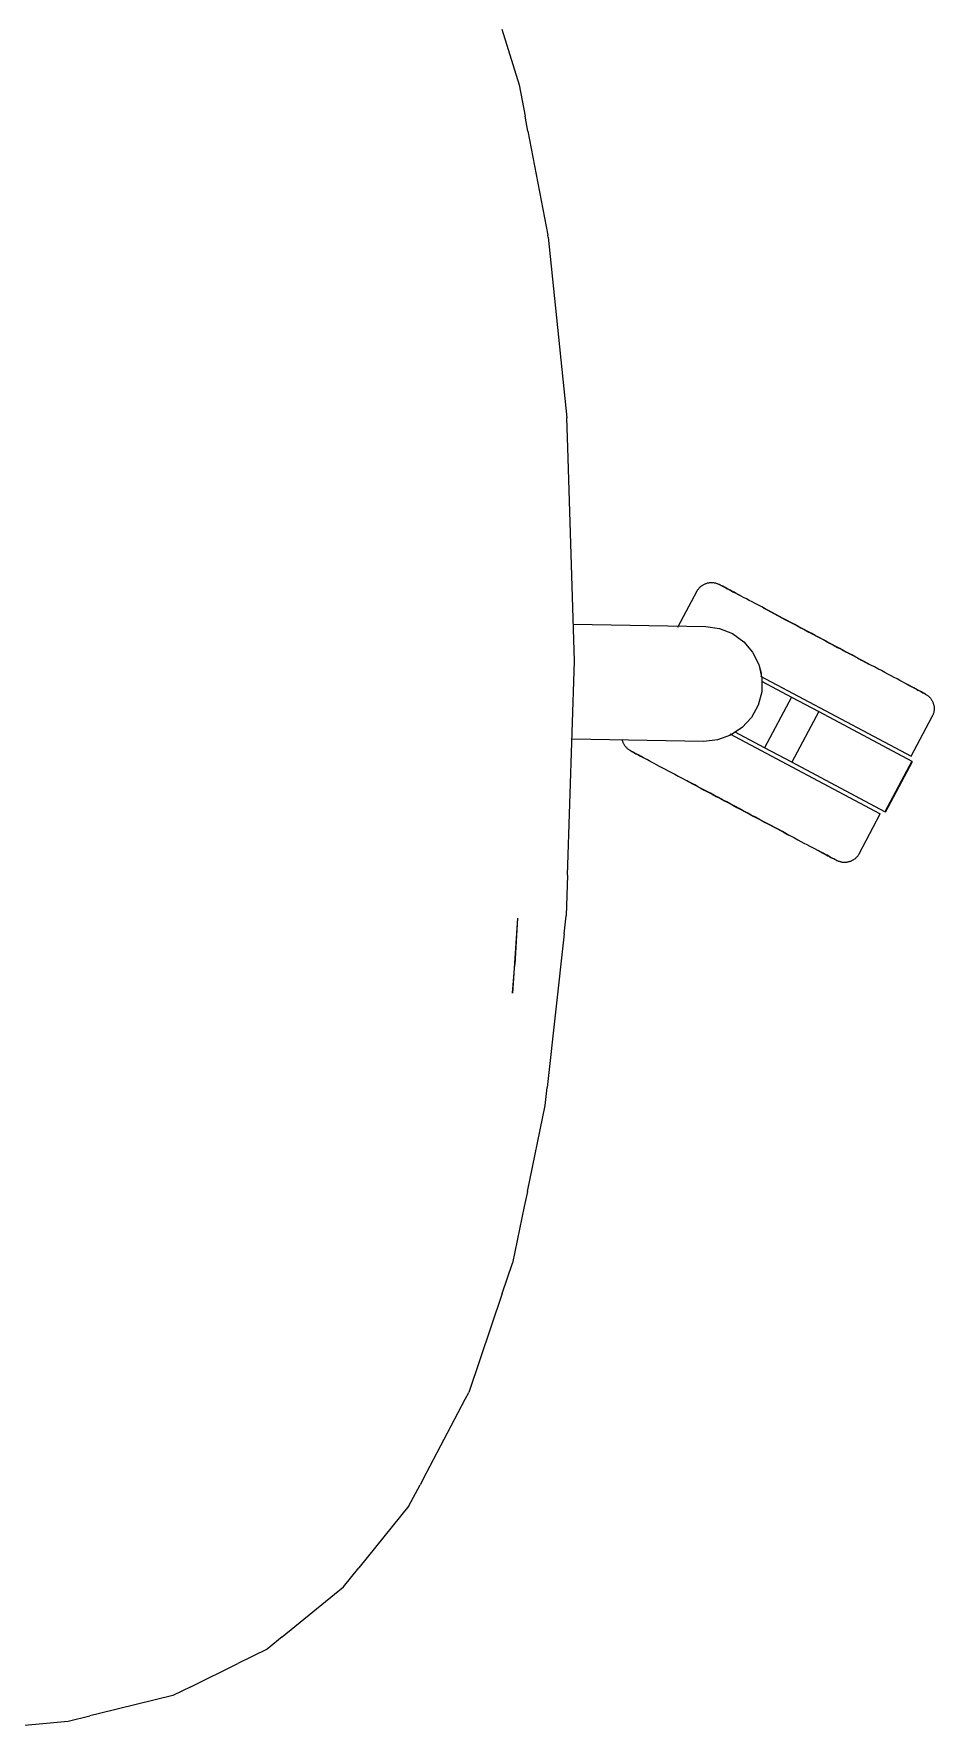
# Model space of a CAD drawing. Header units: millimetres. Extents: x 155927 to 317870, y -36033 to 97293.
# Drawn here: x 185565.3 to 185784.9, y 31870.4 to 32283.4 of the extents above; entities that cross this region are included whole.
import ezdxf

# ---------------------------------------------------------------- set-up
doc = ezdxf.new("R2010")
doc.units = ezdxf.units.MM
doc.header["$MEASUREMENT"] = 0
doc.layers.add('G-IMPT', color=8, linetype='CONTINUOUS', lineweight=9)
doc.layers.add('I-FURN', color=8, linetype='CONTINUOUS', lineweight=9)

msp = doc.modelspace()

# ---------------------------------------------------------------- linework, layer by layer
at = {"layer": 'G-IMPT'}
for p, q in [((185679.49, 32284.58), (185683.68, 32270.97)), ((185683.68, 32270.97), (185685.14, 32263.37)), ((185685.84, 32259.7), (185685.14, 32263.37)), ((185685.84, 32259.7), (185690.71, 32234.32)), ((185690.8, 32233.86), (185690.71, 32234.32)), ((185690.8, 32233.86), (185694.62, 32196.87)), ((185694.62, 32196.87), (185695.35, 32189.8)), ((185695.58, 32182.54), (185695.35, 32189.8)), ((185697.19, 32130.38), (185695.58, 32182.54)), ((185695.49, 32078.2), (185697.19, 32130.38)), ((185695.49, 32078.2), (185695.17, 32068.26)), ((185683.28, 32067.72), (185682.04, 32049.44)), ((185683.28, 32067.72), (185682.65, 32056.39)), ((185694.68, 32063.88), (185695.17, 32068.26)), ((185694.68, 32063.88), (185690.55, 32026.44)), ((185682.04, 32049.44), (185682.65, 32056.39)), ((185690.07, 32022.02), (185690.55, 32026.44)), ((185685.72, 32001.08), (185690.07, 32022.02)), ((185685.72, 32001.08), (185684.95, 31997.4)), ((185684.95, 31997.4), (185682.08, 31983.58)), ((185679.57, 31976.14), (185682.08, 31983.58)), ((185679.57, 31976.14), (185671.42, 31952.05)), ((185660.25, 31930.88), (185670.54, 31950.39)), ((185670.54, 31950.39), (185671.42, 31952.05)), ((185656.81, 31924.38), (185659.52, 31929.51)), ((185660.25, 31930.88), (185659.52, 31929.51)), ((185656.81, 31924.38), (185644.6, 31909.24)), ((185640.84, 31904.58), (185644.6, 31909.24)), ((185625.9, 31892.41), (185640.84, 31904.58)), ((185625.9, 31892.41), (185622.24, 31889.43)), ((185622.24, 31889.43), (185615.08, 31885.91)), ((185603.61, 31880.26), (185615.08, 31885.91)), ((185603.61, 31880.26), (185599.25, 31878.11)), ((185599.25, 31878.11), (185581.31, 31873.71)), ((185557.77, 31870.39), (185573.64, 31871.83)), ((185573.64, 31871.83), (185578.93, 31873.13)), ((185581.31, 31873.71), (185578.93, 31873.13))]:
    msp.add_line(p, q, dxfattribs=at)
at = {"layer": 'I-FURN'}
for p, q in [((185727.07, 32147.46), (185722.36, 32138.62)), ((185727.07, 32147.46), (185727.14, 32147.61)), ((185727.14, 32147.61), (185727.23, 32147.74)), ((185727.23, 32147.74), (185727.32, 32147.88)), ((185727.32, 32147.88), (185727.41, 32148.01)), ((185727.41, 32148.01), (185727.51, 32148.13)), ((185727.51, 32148.13), (185727.62, 32148.26)), ((185727.62, 32148.26), (185727.73, 32148.37)), ((185727.73, 32148.37), (185727.84, 32148.49)), ((185727.84, 32148.49), (185727.96, 32148.6)), ((185727.96, 32148.6), (185728.08, 32148.7)), ((185728.08, 32148.7), (185728.21, 32148.8)), ((185728.21, 32148.8), (185728.34, 32148.89)), ((185728.34, 32148.89), (185728.48, 32148.98)), ((185728.48, 32148.98), (185728.61, 32149.07)), ((185728.61, 32149.07), (185728.76, 32149.14)), ((185728.76, 32149.14), (185728.9, 32149.22)), ((185728.9, 32149.22), (185729.05, 32149.28)), ((185729.05, 32149.28), (185729.2, 32149.34)), ((185729.2, 32149.34), (185729.35, 32149.4)), ((185729.35, 32149.4), (185729.5, 32149.44)), ((185729.5, 32149.44), (185729.66, 32149.49)), ((185729.66, 32149.49), (185729.81, 32149.52)), ((185729.81, 32149.52), (185729.97, 32149.55)), ((185729.97, 32149.55), (185730.13, 32149.57)), ((185730.13, 32149.57), (185730.29, 32149.59)), ((185730.29, 32149.59), (185730.45, 32149.6)), ((185730.45, 32149.6), (185730.62, 32149.6)), ((185730.62, 32149.6), (185730.78, 32149.6)), ((185730.78, 32149.6), (185730.94, 32149.59)), ((185730.94, 32149.59), (185731.1, 32149.58)), ((185731.1, 32149.58), (185731.26, 32149.55)), ((185731.26, 32149.55), (185731.42, 32149.52)), ((185731.42, 32149.52), (185731.57, 32149.49)), ((185731.57, 32149.49), (185731.73, 32149.45)), ((185731.73, 32149.45), (185731.88, 32149.4)), ((185731.88, 32149.4), (185732.04, 32149.35)), ((185732.04, 32149.35), (185732.19, 32149.29)), ((185732.19, 32149.29), (185732.33, 32149.22)), ((185732.33, 32149.22), (185732.48, 32149.15)), ((185732.48, 32149.15), (185732.52, 32149.13)), ((185732.52, 32149.13), (185732.54, 32149.12)), ((185732.56, 32149.11), (185732.52, 32149.13)), ((185732.52, 32149.13), (185732.52, 32149.13)), ((185732.54, 32149.12), (185732.6, 32149.09)), ((185732.65, 32149.06), (185732.56, 32149.11)), ((185732.6, 32149.09), (185732.7, 32149.04)), ((185732.77, 32149), (185732.65, 32149.06)), ((185732.7, 32149.04), (185732.84, 32148.96)), ((185732.93, 32148.91), (185732.77, 32149)), ((185732.84, 32148.96), (185733.02, 32148.86)), ((185733.13, 32148.8), (185732.93, 32148.91)), ((185733.02, 32148.86), (185733.24, 32148.75)), ((185733.37, 32148.68), (185733.13, 32148.8)), ((185733.24, 32148.75), (185733.49, 32148.61)), ((185733.65, 32148.53), (185733.37, 32148.68)), ((185733.49, 32148.61), (185733.79, 32148.45)), ((185733.97, 32148.36), (185733.65, 32148.53)), ((185733.79, 32148.45), (185734.13, 32148.27)), ((185734.32, 32148.17), (185733.97, 32148.36)), ((185734.13, 32148.27), (185734.5, 32148.08)), ((185734.72, 32147.96), (185734.32, 32148.17)), ((185734.5, 32148.08), (185734.91, 32147.86)), ((185735.15, 32147.73), (185734.72, 32147.96)), ((185734.91, 32147.86), (185735.36, 32147.62)), ((185735.61, 32147.48), (185735.15, 32147.73)), ((185735.36, 32147.62), (185735.84, 32147.36)), ((185736.11, 32147.22), (185735.61, 32147.48)), ((185735.84, 32147.36), (185736.36, 32147.09)), ((185736.65, 32146.93), (185736.11, 32147.22)), ((185736.36, 32147.09), (185736.91, 32146.8)), ((185737.22, 32146.63), (185736.65, 32146.93)), ((185736.91, 32146.8), (185737.49, 32146.49)), ((185737.82, 32146.31), (185737.22, 32146.63)), ((185738.45, 32145.97), (185737.82, 32146.31)), ((185739.12, 32145.62), (185738.45, 32145.97)), ((185739.81, 32145.25), (185739.12, 32145.62)), ((185740.53, 32144.87), (185739.81, 32145.25)), ((185741.28, 32144.47), (185740.53, 32144.87)), ((185742.06, 32144.06), (185741.28, 32144.47)), ((185742.86, 32143.63), (185742.06, 32144.06)), ((185743.68, 32143.19), (185742.86, 32143.63)), ((185743.24, 32143.43), (185744.07, 32142.99)), ((185696.91, 32139.41), (185729.25, 32138.84)), ((185744.53, 32142.74), (185743.68, 32143.19)), ((185744.07, 32142.99), (185744.93, 32142.53)), ((185745.4, 32142.28), (185744.53, 32142.74)), ((185744.93, 32142.53), (185745.81, 32142.07)), ((185746.29, 32141.81), (185745.4, 32142.28)), ((185745.81, 32142.07), (185746.7, 32141.59)), ((185747.19, 32141.33), (185746.29, 32141.81)), ((185746.7, 32141.59), (185747.61, 32141.1)), ((185748.11, 32140.84), (185747.19, 32141.33)), ((185747.61, 32141.1), (185748.54, 32140.61)), ((185749.05, 32140.34), (185748.11, 32140.84)), ((185748.54, 32140.61), (185749.49, 32140.11)), ((185750, 32139.83), (185749.05, 32140.34)), ((185749.49, 32140.11), (185750.45, 32139.6)), ((185750.97, 32139.32), (185750, 32139.83)), ((185750.45, 32139.6), (185751.41, 32139.08)), ((185751.94, 32138.8), (185750.97, 32139.32)), ((185729.25, 32138.84), (185732.59, 32138.38)), ((185732.59, 32138.38), (185735.73, 32137.13)), ((185735.73, 32137.13), (185738.47, 32135.16)), ((185738.47, 32135.16), (185740.66, 32132.6)), ((185751.41, 32139.08), (185752.39, 32138.56)), ((185752.93, 32138.28), (185751.94, 32138.8)), ((185752.39, 32138.56), (185753.38, 32138.04)), ((185753.92, 32137.75), (185752.93, 32138.28)), ((185753.38, 32138.04), (185754.37, 32137.51)), ((185754.91, 32137.22), (185753.92, 32137.75)), ((185754.37, 32137.51), (185755.37, 32136.98)), ((185755.92, 32136.69), (185754.91, 32137.22)), ((185755.37, 32136.98), (185756.38, 32136.44)), ((185756.92, 32136.16), (185755.92, 32136.69)), ((185756.38, 32136.44), (185757.38, 32135.91)), ((185757.92, 32135.62), (185756.92, 32136.16)), ((185757.38, 32135.91), (185758.39, 32135.38)), ((185758.93, 32135.09), (185757.92, 32135.62)), ((185758.39, 32135.38), (185759.39, 32134.84)), ((185759.93, 32134.55), (185758.93, 32135.09)), ((185740.66, 32132.6), (185742.18, 32129.58)), ((185759.39, 32134.84), (185760.39, 32134.31)), ((185760.93, 32134.02), (185759.93, 32134.55)), ((185760.39, 32134.31), (185761.39, 32133.78)), ((185761.93, 32133.49), (185760.93, 32134.02)), ((185761.39, 32133.78), (185762.38, 32133.25)), ((185762.91, 32132.97), (185761.93, 32133.49)), ((185762.38, 32133.25), (185763.36, 32132.73)), ((185763.89, 32132.45), (185762.91, 32132.97)), ((185763.36, 32132.73), (185764.34, 32132.21)), ((185764.86, 32131.93), (185763.89, 32132.45)), ((185764.34, 32132.21), (185765.3, 32131.7)), ((185765.82, 32131.42), (185764.86, 32131.93)), ((185765.3, 32131.7), (185766.25, 32131.19)), ((185766.76, 32130.92), (185765.82, 32131.42)), ((185766.25, 32131.19), (185767.19, 32130.69)), ((185767.69, 32130.43), (185766.76, 32130.92)), ((185742.18, 32129.58), (185742.93, 32126.29)), ((185742.59, 32126.79), (185779.31, 32107.26)), ((185767.19, 32130.69), (185768.11, 32130.2)), ((185768.61, 32129.94), (185767.69, 32130.43)), ((185768.11, 32130.2), (185769.02, 32129.72)), ((185769.5, 32129.47), (185768.61, 32129.94)), ((185770.38, 32129), (185769.5, 32129.47)), ((185771.23, 32128.54), (185770.38, 32129)), ((185772.07, 32128.1), (185771.23, 32128.54)), ((185772.88, 32127.67), (185772.07, 32128.1)), ((185773.67, 32127.25), (185772.88, 32127.67)), ((185774.43, 32126.84), (185773.67, 32127.25)), ((185775.17, 32126.45), (185774.43, 32126.84)), ((185742.87, 32122.92), (185742, 32119.66)), ((185742.93, 32126.29), (185742.87, 32122.92)), ((185743, 32125.44), (185750.14, 32121.64)), ((185775.87, 32126.08), (185775.17, 32126.45)), ((185776.55, 32125.72), (185775.87, 32126.08)), ((185777.2, 32125.37), (185776.55, 32125.72)), ((185777.82, 32125.05), (185777.2, 32125.37)), ((185778.4, 32124.73), (185777.82, 32125.05)), ((185778.09, 32124.9), (185778.66, 32124.6)), ((185778.95, 32124.44), (185778.4, 32124.73)), ((185778.66, 32124.6), (185779.19, 32124.31)), ((185779.47, 32124.17), (185778.95, 32124.44)), ((185779.19, 32124.31), (185779.69, 32124.05)), ((185779.95, 32123.91), (185779.47, 32124.17)), ((185779.69, 32124.05), (185780.16, 32123.8)), ((185780.4, 32123.67), (185779.95, 32123.91)), ((185780.16, 32123.8), (185780.59, 32123.57)), ((185780.81, 32123.46), (185780.4, 32123.67)), ((185780.59, 32123.57), (185780.98, 32123.36)), ((185781.18, 32123.26), (185780.81, 32123.46)), ((185780.98, 32123.36), (185781.34, 32123.17)), ((185781.51, 32123.08), (185781.18, 32123.26)), ((185781.34, 32123.17), (185781.66, 32123)), ((185781.81, 32122.92), (185781.51, 32123.08)), ((185781.66, 32123), (185781.94, 32122.85)), ((185782.07, 32122.78), (185781.81, 32122.92)), ((185781.94, 32122.85), (185782.18, 32122.73)), ((185782.29, 32122.67), (185782.07, 32122.78)), ((185782.18, 32122.73), (185782.38, 32122.62)), ((185782.47, 32122.57), (185782.29, 32122.67)), ((185782.38, 32122.62), (185782.54, 32122.53)), ((185742, 32119.66), (185740.38, 32116.7)), ((185750.14, 32121.64), (185743.57, 32109.28)), ((185750.14, 32121.64), (185756.78, 32118.11)), ((185782.61, 32122.5), (185782.47, 32122.57)), ((185782.54, 32122.53), (185782.66, 32122.47)), ((185782.71, 32122.44), (185782.61, 32122.5)), ((185782.66, 32122.47), (185782.74, 32122.43)), ((185782.77, 32122.41), (185782.71, 32122.44)), ((185782.74, 32122.43), (185782.78, 32122.4)), ((185782.79, 32122.4), (185782.77, 32122.41)), ((185782.78, 32122.4), (185782.79, 32122.4)), ((185782.79, 32122.4), (185782.93, 32122.32)), ((185782.93, 32122.32), (185783.07, 32122.24)), ((185783.07, 32122.24), (185783.2, 32122.15)), ((185783.2, 32122.15), (185783.33, 32122.05)), ((185783.33, 32122.05), (185783.46, 32121.95)), ((185783.46, 32121.95), (185783.58, 32121.85)), ((185783.58, 32121.85), (185783.7, 32121.74)), ((185783.7, 32121.74), (185783.81, 32121.62)), ((185783.81, 32121.62), (185783.92, 32121.51)), ((185783.92, 32121.51), (185784.03, 32121.38)), ((185784.03, 32121.38), (185784.13, 32121.26)), ((185784.13, 32121.26), (185784.22, 32121.12)), ((185784.22, 32121.12), (185784.31, 32120.99)), ((185784.31, 32120.99), (185784.39, 32120.85)), ((185784.39, 32120.85), (185784.47, 32120.71)), ((185784.47, 32120.71), (185784.54, 32120.57)), ((185784.54, 32120.57), (185784.61, 32120.42)), ((185784.61, 32120.42), (185784.67, 32120.27)), ((185784.67, 32120.27), (185784.72, 32120.12)), ((185784.72, 32120.12), (185784.77, 32119.96)), ((185784.77, 32119.96), (185784.81, 32119.81)), ((185784.81, 32119.81), (185784.85, 32119.65)), ((185784.85, 32119.65), (185784.88, 32119.49)), ((185784.88, 32119.49), (185784.9, 32119.33)), ((185784.9, 32119.33), (185784.92, 32119.17)), ((185784.92, 32118.53), (185784.9, 32118.37)), ((185784.92, 32119.17), (185784.93, 32119.01)), ((185784.93, 32118.69), (185784.92, 32118.53)), ((185784.93, 32119.01), (185784.93, 32118.85)), ((185784.93, 32118.85), (185784.93, 32118.69)), ((185740.38, 32116.7), (185738.1, 32114.22)), ((185756.78, 32118.11), (185750.21, 32105.75)), ((185756.78, 32118.11), (185779.49, 32106.03)), ((185779.31, 32107.26), (185784.46, 32116.95)), ((185784.48, 32116.99), (185784.46, 32116.95)), ((185784.55, 32117.13), (185784.48, 32116.99)), ((185784.61, 32117.28), (185784.55, 32117.13)), ((185784.67, 32117.43), (185784.61, 32117.28)), ((185784.73, 32117.58), (185784.67, 32117.43)), ((185784.77, 32117.74), (185784.73, 32117.58)), ((185784.82, 32117.89), (185784.77, 32117.74)), ((185784.85, 32118.05), (185784.82, 32117.89)), ((185784.88, 32118.21), (185784.85, 32118.05)), ((185784.9, 32118.37), (185784.88, 32118.21)), ((185728.76, 32110.86), (185696.57, 32111.42)), ((185708.9, 32111.11), (185708.86, 32111.27)), ((185708.94, 32110.95), (185708.9, 32111.11)), ((185708.99, 32110.8), (185708.94, 32110.95)), ((185709.04, 32110.65), (185708.99, 32110.8)), ((185709.1, 32110.5), (185709.04, 32110.65)), ((185709.17, 32110.35), (185709.1, 32110.5)), ((185709.24, 32110.21), (185709.17, 32110.35)), ((185709.32, 32110.06), (185709.24, 32110.21)), ((185732.12, 32111.21), (185728.76, 32110.86)), ((185735.29, 32112.35), (185732.12, 32111.21)), ((185735.05, 32112.68), (185771.8, 32093.14)), ((185738.1, 32114.22), (185735.29, 32112.35)), ((185743.57, 32109.28), (185736.42, 32113.08)), ((185709.4, 32109.93), (185709.32, 32110.06)), ((185709.49, 32109.79), (185709.4, 32109.93)), ((185709.58, 32109.66), (185709.49, 32109.79)), ((185709.68, 32109.53), (185709.58, 32109.66)), ((185709.79, 32109.41), (185709.68, 32109.53)), ((185709.9, 32109.29), (185709.79, 32109.41)), ((185710.01, 32109.18), (185709.9, 32109.29)), ((185710.13, 32109.07), (185710.01, 32109.18)), ((185710.25, 32108.96), (185710.13, 32109.07)), ((185710.38, 32108.86), (185710.25, 32108.96)), ((185710.51, 32108.77), (185710.38, 32108.86)), ((185710.64, 32108.68), (185710.51, 32108.77)), ((185710.78, 32108.59), (185710.64, 32108.68)), ((185710.92, 32108.52), (185710.78, 32108.59)), ((185710.93, 32108.51), (185710.92, 32108.52)), ((185710.92, 32108.52), (185710.94, 32108.51)), ((185710.97, 32108.49), (185710.93, 32108.51)), ((185710.94, 32108.51), (185711, 32108.47)), ((185711.05, 32108.45), (185710.97, 32108.49)), ((185711, 32108.47), (185711.1, 32108.42)), ((185711.17, 32108.38), (185711.05, 32108.45)), ((185711.1, 32108.42), (185711.24, 32108.35)), ((185711.33, 32108.3), (185711.17, 32108.38)), ((185711.24, 32108.35), (185711.42, 32108.25)), ((185711.53, 32108.19), (185711.33, 32108.3)), ((185711.42, 32108.25), (185711.64, 32108.13)), ((185711.78, 32108.06), (185711.53, 32108.19)), ((185711.64, 32108.13), (185711.9, 32108)), ((185712.05, 32107.91), (185711.78, 32108.06)), ((185711.9, 32108), (185712.2, 32107.84)), ((185712.37, 32107.74), (185712.05, 32107.91)), ((185712.2, 32107.84), (185712.53, 32107.66)), ((185712.73, 32107.55), (185712.37, 32107.74)), ((185712.53, 32107.66), (185712.9, 32107.46)), ((185713.12, 32107.35), (185712.73, 32107.55)), ((185712.9, 32107.46), (185713.31, 32107.24)), ((185713.55, 32107.12), (185713.12, 32107.35)), ((185713.31, 32107.24), (185713.76, 32107.01)), ((185714.02, 32106.87), (185713.55, 32107.12)), ((185713.76, 32107.01), (185714.24, 32106.75)), ((185714.52, 32106.6), (185714.02, 32106.87)), ((185714.24, 32106.75), (185714.76, 32106.47)), ((185715.05, 32106.32), (185714.52, 32106.6)), ((185714.76, 32106.47), (185715.31, 32106.18)), ((185715.62, 32106.02), (185715.05, 32106.32)), ((185715.31, 32106.18), (185715.9, 32105.87)), ((185750.21, 32105.75), (185743.57, 32109.28)), ((185715.65, 32106), (185715.62, 32106.02)), ((185715.9, 32105.87), (185716.51, 32105.54)), ((185716.51, 32105.54), (185717.16, 32105.2)), ((185717.16, 32105.2), (185717.84, 32104.84)), ((185717.84, 32104.84), (185718.54, 32104.46)), ((185718.54, 32104.46), (185719.28, 32104.07)), ((185719.28, 32104.07), (185720.04, 32103.67)), ((185720.04, 32103.67), (185720.83, 32103.25)), ((185720.83, 32103.25), (185721.64, 32102.82)), ((185721.64, 32102.82), (185722.48, 32102.37)), ((185722.48, 32102.37), (185723.33, 32101.92)), ((185772.92, 32093.67), (185750.21, 32105.75)), ((185779.49, 32106.03), (185772.92, 32093.67)), ((185773.09, 32093.58), (185779.66, 32105.94)), ((185723.33, 32101.92), (185724.21, 32101.45)), ((185724.21, 32101.45), (185725.11, 32100.97)), ((185725.6, 32100.71), (185724.69, 32101.19)), ((185725.11, 32100.97), (185726.02, 32100.49)), ((185726.52, 32100.22), (185725.6, 32100.71)), ((185726.02, 32100.49), (185726.95, 32099.99)), ((185727.46, 32099.72), (185726.52, 32100.22)), ((185726.95, 32099.99), (185727.89, 32099.49)), ((185728.41, 32099.22), (185727.46, 32099.72)), ((185727.89, 32099.49), (185728.85, 32098.98)), ((185729.37, 32098.7), (185728.41, 32099.22)), ((185728.85, 32098.98), (185729.82, 32098.47)), ((185730.35, 32098.19), (185729.37, 32098.7)), ((185729.82, 32098.47), (185730.8, 32097.95)), ((185731.33, 32097.66), (185730.35, 32098.19)), ((185730.8, 32097.95), (185731.79, 32097.42)), ((185732.32, 32097.14), (185731.33, 32097.66)), ((185731.79, 32097.42), (185732.78, 32096.89)), ((185733.32, 32096.61), (185732.32, 32097.14)), ((185732.78, 32096.89), (185733.78, 32096.36)), ((185734.32, 32096.07), (185733.32, 32096.61)), ((185733.78, 32096.36), (185734.78, 32095.83)), ((185735.32, 32095.54), (185734.32, 32096.07)), ((185734.78, 32095.83), (185735.79, 32095.29)), ((185736.33, 32095.01), (185735.32, 32095.54)), ((185735.79, 32095.29), (185736.79, 32094.76)), ((185737.33, 32094.47), (185736.33, 32095.01)), ((185736.79, 32094.76), (185737.8, 32094.23)), ((185738.34, 32093.94), (185737.33, 32094.47)), ((185737.8, 32094.23), (185738.8, 32093.69)), ((185739.34, 32093.41), (185738.34, 32093.94)), ((185738.8, 32093.69), (185739.79, 32093.16)), ((185740.33, 32092.88), (185739.34, 32093.41)), ((185739.79, 32093.16), (185740.79, 32092.64)), ((185741.32, 32092.35), (185740.33, 32092.88)), ((185740.79, 32092.64), (185741.77, 32092.11)), ((185742.3, 32091.83), (185741.32, 32092.35)), ((185741.77, 32092.11), (185742.74, 32091.6)), ((185743.26, 32091.32), (185742.3, 32091.83)), ((185742.74, 32091.6), (185743.71, 32091.08)), ((185744.22, 32090.81), (185743.26, 32091.32)), ((185743.71, 32091.08), (185744.66, 32090.58)), ((185745.17, 32090.31), (185744.22, 32090.81)), ((185744.66, 32090.58), (185745.6, 32090.08)), ((185746.1, 32089.81), (185745.17, 32090.31)), ((185745.6, 32090.08), (185746.52, 32089.59)), ((185747.01, 32089.33), (185746.1, 32089.81)), ((185746.52, 32089.59), (185747.42, 32089.11)), ((185766.65, 32083.45), (185771.8, 32093.14)), ((185747.91, 32088.85), (185747.01, 32089.33)), ((185747.42, 32089.11), (185748.31, 32088.63)), ((185748.78, 32088.38), (185747.91, 32088.85)), ((185748.31, 32088.63), (185749.18, 32088.17)), ((185749.64, 32087.93), (185748.78, 32088.38)), ((185749.18, 32088.17), (185750.03, 32087.72)), ((185750.47, 32087.48), (185749.64, 32087.93)), ((185750.03, 32087.72), (185750.85, 32087.28)), ((185750.85, 32087.28), (185751.65, 32086.86)), ((185751.65, 32086.86), (185752.43, 32086.45)), ((185752.43, 32086.45), (185753.18, 32086.05)), ((185753.18, 32086.05), (185753.9, 32085.66)), ((185753.9, 32085.66), (185754.59, 32085.29)), ((185754.59, 32085.29), (185755.26, 32084.94)), ((185755.26, 32084.94), (185755.89, 32084.6)), ((185755.89, 32084.6), (185756.49, 32084.28)), ((185756.8, 32084.12), (185756.22, 32084.43)), ((185756.49, 32084.28), (185757.06, 32083.98)), ((185757.36, 32083.83), (185756.8, 32084.12)), ((185757.06, 32083.98), (185757.6, 32083.7)), ((185757.87, 32083.55), (185757.36, 32083.83)), ((185757.6, 32083.7), (185758.1, 32083.43)), ((185758.35, 32083.29), (185757.87, 32083.55)), ((185758.1, 32083.43), (185758.56, 32083.18)), ((185758.8, 32083.06), (185758.35, 32083.29)), ((185758.56, 32083.18), (185758.99, 32082.95)), ((185759.21, 32082.84), (185758.8, 32083.06)), ((185758.99, 32082.95), (185759.39, 32082.75)), ((185759.58, 32082.64), (185759.21, 32082.84)), ((185759.39, 32082.75), (185759.74, 32082.56)), ((185759.92, 32082.46), (185759.58, 32082.64)), ((185759.74, 32082.56), (185760.06, 32082.39)), ((185760.22, 32082.3), (185759.92, 32082.46)), ((185760.06, 32082.39), (185760.34, 32082.24)), ((185760.47, 32082.17), (185760.22, 32082.3)), ((185760.34, 32082.24), (185760.58, 32082.11)), ((185760.69, 32082.05), (185760.47, 32082.17)), ((185760.58, 32082.11), (185760.78, 32082)), ((185760.87, 32081.96), (185760.69, 32082.05)), ((185760.78, 32082), (185760.94, 32081.92)), ((185761.01, 32081.88), (185760.87, 32081.96)), ((185760.94, 32081.92), (185761.07, 32081.85)), ((185761.11, 32081.83), (185761.01, 32081.88)), ((185761.07, 32081.85), (185761.15, 32081.81)), ((185761.17, 32081.8), (185761.11, 32081.83)), ((185761.15, 32081.81), (185761.19, 32081.79)), ((185761.19, 32081.78), (185761.17, 32081.8)), ((185761.19, 32081.79), (185761.19, 32081.78)), ((185761.23, 32081.76), (185761.19, 32081.78)), ((185761.38, 32081.69), (185761.23, 32081.76)), ((185761.53, 32081.63), (185761.38, 32081.69)), ((185761.68, 32081.57), (185761.53, 32081.63)), ((185761.83, 32081.51), (185761.68, 32081.57)), ((185761.98, 32081.47), (185761.83, 32081.51)), ((185762.14, 32081.43), (185761.98, 32081.47)), ((185762.29, 32081.39), (185762.14, 32081.43)), ((185762.45, 32081.36), (185762.29, 32081.39)), ((185762.61, 32081.34), (185762.45, 32081.36)), ((185762.77, 32081.32), (185762.61, 32081.34)), ((185762.93, 32081.32), (185762.77, 32081.32)), ((185763.1, 32081.31), (185762.93, 32081.32)), ((185763.26, 32081.32), (185763.1, 32081.31)), ((185763.42, 32081.33), (185763.26, 32081.32)), ((185763.58, 32081.34), (185763.42, 32081.33)), ((185763.74, 32081.37), (185763.58, 32081.34)), ((185763.9, 32081.39), (185763.74, 32081.37)), ((185764.05, 32081.43), (185763.9, 32081.39)), ((185764.21, 32081.47), (185764.05, 32081.43)), ((185764.36, 32081.52), (185764.21, 32081.47)), ((185764.51, 32081.57), (185764.36, 32081.52)), ((185764.66, 32081.63), (185764.51, 32081.57)), ((185764.81, 32081.7), (185764.66, 32081.63)), ((185764.96, 32081.77), (185764.81, 32081.7)), ((185765.1, 32081.85), (185764.96, 32081.77)), ((185765.23, 32081.93), (185765.1, 32081.85)), ((185765.37, 32082.02), (185765.23, 32081.93)), ((185765.5, 32082.12), (185765.37, 32082.02)), ((185765.63, 32082.21), (185765.5, 32082.12)), ((185765.75, 32082.32), (185765.63, 32082.21)), ((185765.87, 32082.43), (185765.75, 32082.32)), ((185765.98, 32082.54), (185765.87, 32082.43)), ((185766.09, 32082.66), (185765.98, 32082.54)), ((185766.2, 32082.78), (185766.09, 32082.66)), ((185766.3, 32082.91), (185766.2, 32082.78)), ((185766.39, 32083.04), (185766.3, 32082.91)), ((185766.48, 32083.17), (185766.39, 32083.04)), ((185766.57, 32083.31), (185766.48, 32083.17)), ((185766.65, 32083.45), (185766.57, 32083.31))]:
    msp.add_line(p, q, dxfattribs=at)
msp.add_arc((185729.2, 32124.85), 13.81, 12.3473, 17.336, dxfattribs=at)
msp.add_open_spline([(185742.52, 32128.49), (185742.64, 32128.07), (185742.71, 32127.64), (185742.77, 32127.2)], degree=3, dxfattribs=at)

doc.saveas('drawing.dxf')
